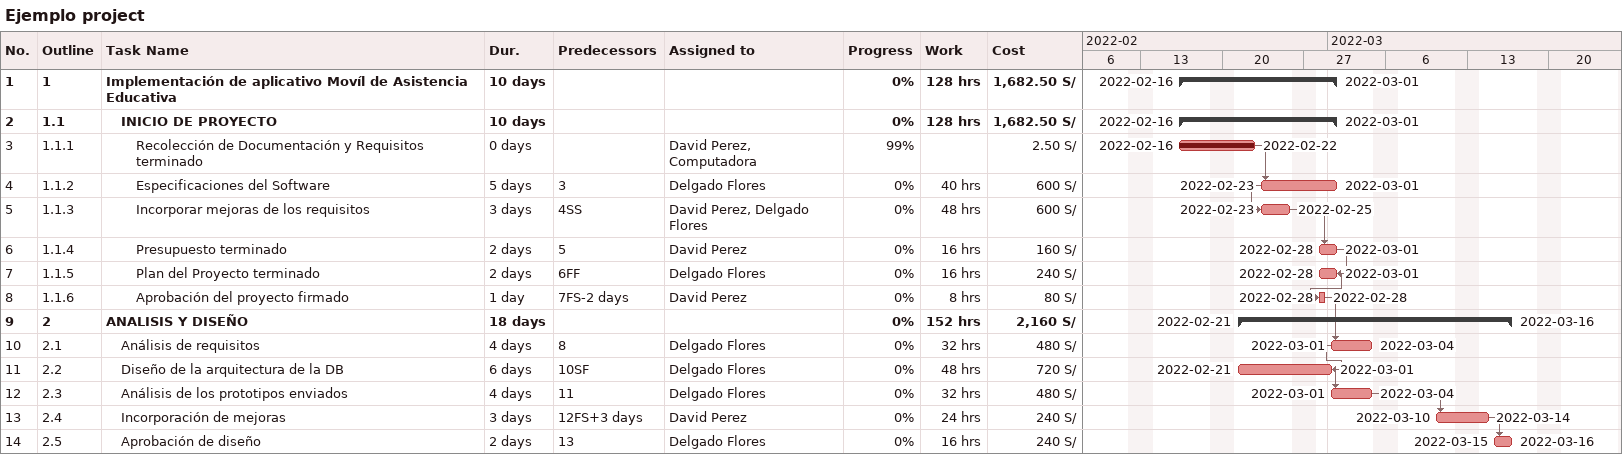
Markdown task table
Ejemplo project

| ID | WBS | Task | Duration | Start | Finish | Predecessors | Resources | % complete | Work (h) | Cost (S/) |
|---|---|---|---|---|---|---|---|---|---|---|
| 1 | 1 | **Implementación de aplicativo Movíl de Asistencia Educativa** | 10d | 2022-02-16 | 2022-03-01 |  |  | 0 | 128 | 1682.50 |
| 2 | 1.1 | **INICIO DE PROYECTO** | 10d | 2022-02-16 | 2022-03-01 |  |  | 0 | 128 | 1682.50 |
| 3 | 1.1.1 | Recolección de Documentación y Requisitos terminado | 0d | 2022-02-16 | 2022-02-22 |  | David Perez, Computadora | 99 |  | 2.50 |
| 4 | 1.1.2 | Especificaciones del Software | 5d | 2022-02-23 | 2022-03-01 | 3 | Delgado Flores | 0 | 40 | 600 |
| 5 | 1.1.3 | Incorporar mejoras de los requisitos | 3d | 2022-02-23 | 2022-02-25 | 4SS | David Perez, Delgado Flores | 0 | 48 | 600 |
| 6 | 1.1.4 | Presupuesto terminado | 2d | 2022-02-28 | 2022-03-01 | 5 | David Perez | 0 | 16 | 160 |
| 7 | 1.1.5 | Plan del Proyecto terminado | 2d | 2022-02-28 | 2022-03-01 | 6FF | Delgado Flores | 0 | 16 | 240 |
| 8 | 1.1.6 | Aprobación del proyecto firmado | 1d | 2022-02-28 | 2022-02-28 | 7FS-2d | David Perez | 0 | 8 | 80 |
| 9 | 2 | **ANALISIS Y DISEÑO** | 18d | 2022-02-21 | 2022-03-16 |  |  | 0 | 152 | 2160 |
| 10 | 2.1 | Análisis de requisitos | 4d | 2022-03-01 | 2022-03-04 | 8 | Delgado Flores | 0 | 32 | 480 |
| 11 | 2.2 | Diseño de la arquitectura de la DB | 6d | 2022-02-21 | 2022-03-01 | 10SF | Delgado Flores | 0 | 48 | 720 |
| 12 | 2.3 | Análisis de los prototipos enviados | 4d | 2022-03-01 | 2022-03-04 | 11 | Delgado Flores | 0 | 32 | 480 |
| 13 | 2.4 | Incorporación de mejoras | 3d | 2022-03-10 | 2022-03-14 | 12FS+3d | David Perez | 0 | 24 | 240 |
| 14 | 2.5 | Aprobación de diseño | 2d | 2022-03-15 | 2022-03-16 | 13 | Delgado Flores | 0 | 16 | 240 |
